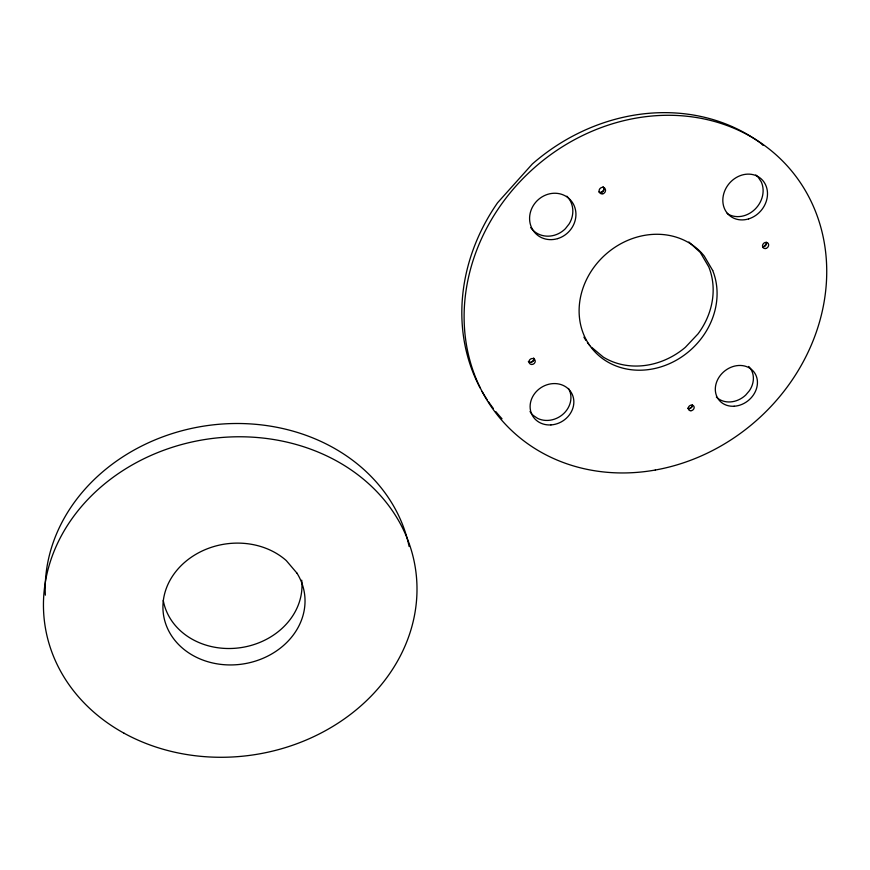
<?xml version="1.0" encoding="UTF-8"?>
<svg xmlns="http://www.w3.org/2000/svg" width="870" height="870" viewBox="0 0 870 870"><rect width="100%" height="100%" fill="white"/><g stroke="black" fill="none" stroke-linecap="round" stroke-linejoin="round"><path stroke-width="1.3" d="M727.113 213.324L728.092 214.107A24.034 20.793 -50.1 0 0 754.975 209.278A24.034 20.793 -50.1 0 0 761.228 181.808L758.205 177.219A24.034 20.793 -50.1 0 0 755.802 174.99M591.622 347.304L603.258 357.07A72.243 63.608 -41.8 0 0 685.332 347.347L698.001 333.895A72.243 63.608 -41.8 0 0 708.778 266.916L700.296 252.463L688.866 241.99M763.033 145.355L761.163 143.474A189.888 167.366 -42 0 0 532.331 163.984L497.575 202.764A189.888 167.366 -42 0 0 480.131 387.889M301.716 580.17A70.002 59.856 -8.8 0 1 240.664 647.661A70.002 59.856 -8.8 0 1 163.245 600.365M45.338 595.156A183.961 157.459 -8.7 0 1 208.735 425.397A183.961 157.459 -8.7 0 1 409.117 546.48M766.59 242.425A5.883 5.035 -47.4 0 1 762.892 246.982M748.711 366.455A22.272 18.825 -39.7 0 1 749.429 390.684L745.71 395.067A22.272 18.825 -39.7 0 1 716.358 397.035M568.523 388.466A22.424 19.814 -32 0 1 563.912 413.38A22.424 19.814 -32 0 1 537.682 418.416L533.321 415.49A22.424 19.814 -32 0 1 530.026 411.499M566.859 196.196A24.012 22.033 -45.6 0 1 569.208 223.829L565.369 228.723A24.012 22.033 -45.6 0 1 530.743 227.614M604.161 189.497A6.057 5.481 -49.1 0 1 600.865 192.749M534.332 359.267A5.699 5.111 -33.2 0 1 531.091 362.17M692.444 406.051A6.264 5.34 -37.4 0 1 688.627 408.943M589.806 345.531A72.243 63.608 -41.8 0 1 587.435 342.541M585.967 340.442A72.243 63.608 -41.8 0 1 583.922 337.168M502.012 418.764A189.888 167.366 -42 0 1 495.878 411.673M493.366 408.487A189.888 167.366 -42 0 1 488.592 401.886M487.08 399.613A189.888 167.366 -42 0 1 482.1 391.467M766.394 242.48A3.328 2.849 -47.4 0 1 766.089 244.861L765.6 245.568A3.328 2.849 -47.4 0 1 762.631 246.841M692.303 404.8A3.121 2.664 -37.4 0 1 687.691 408.28M533.625 357.929A3.219 2.882 -33.2 0 1 528.329 361.485M603.073 186.626A3.415 3.088 -49 0 1 603.356 190.563L602.812 191.259A3.415 3.088 -49 0 1 598.886 191.944M296.974 573.167L286.274 560.574A71.307 60.639 -9 0 0 168.28 583.672A71.307 60.639 -9 0 0 237.151 664.669A71.307 60.639 -9 0 0 296.974 573.167M712.704 270.494L704.189 255.965A72.743 63.945 -41.7 0 0 588 276.671A72.743 63.945 -41.7 0 0 642.745 370.131A72.743 63.945 -41.7 0 0 712.704 270.494M124.116 733.247A187.398 159.536 -8.9 0 0 416.393 602.018A187.398 159.536 -8.9 0 0 150.162 455.804A187.398 159.536 -8.9 0 0 124.116 733.247M550.917 424.919A22.576 19.912 -31.9 0 0 571.427 392.794A22.576 19.912 -31.9 0 0 533.593 395.089A22.576 19.912 -31.9 0 0 550.917 424.919M557.659 238.608A24.186 22.163 -45.3 0 0 569.937 199.415A24.186 22.163 -45.3 0 0 530.689 211.301A24.186 22.163 -45.3 0 0 557.659 238.608M748.591 218.903A24.208 20.902 -49.9 0 0 762.566 180.253A24.208 20.902 -49.9 0 0 724.34 191.889A24.208 20.902 -49.9 0 0 748.591 218.903M734.16 406.236A22.424 18.912 -39.6 0 0 755.628 374.6A22.424 18.912 -39.6 0 0 719.338 376.764A22.424 18.912 -39.6 0 0 734.16 406.236M655.295 470.028A191.193 168.247 -41.9 0 0 797.29 178.263A191.193 168.247 -41.9 0 0 483.687 234.095A191.193 168.247 -41.9 0 0 655.295 470.028M765.578 248.537A3.339 2.849 -47.3 0 0 768.254 243.491A3.339 2.849 -47.3 0 0 762.903 244.329A3.339 2.849 -47.3 0 0 765.578 248.537M690.954 410.738A3.132 2.664 -37.3 0 0 693.901 406.312A3.132 2.664 -37.3 0 0 688.768 406.66A3.132 2.664 -37.3 0 0 690.954 410.738M531.766 364.486A3.23 2.893 -33.1 0 0 534.985 360.017A3.23 2.893 -33.1 0 0 529.591 359.962A3.23 2.893 -33.1 0 0 531.766 364.486M602.964 193.76A3.426 3.099 -48.9 0 0 604.737 188.203A3.426 3.099 -48.9 0 0 599.223 189.899A3.426 3.099 -48.9 0 0 602.964 193.76"/></g></svg>
